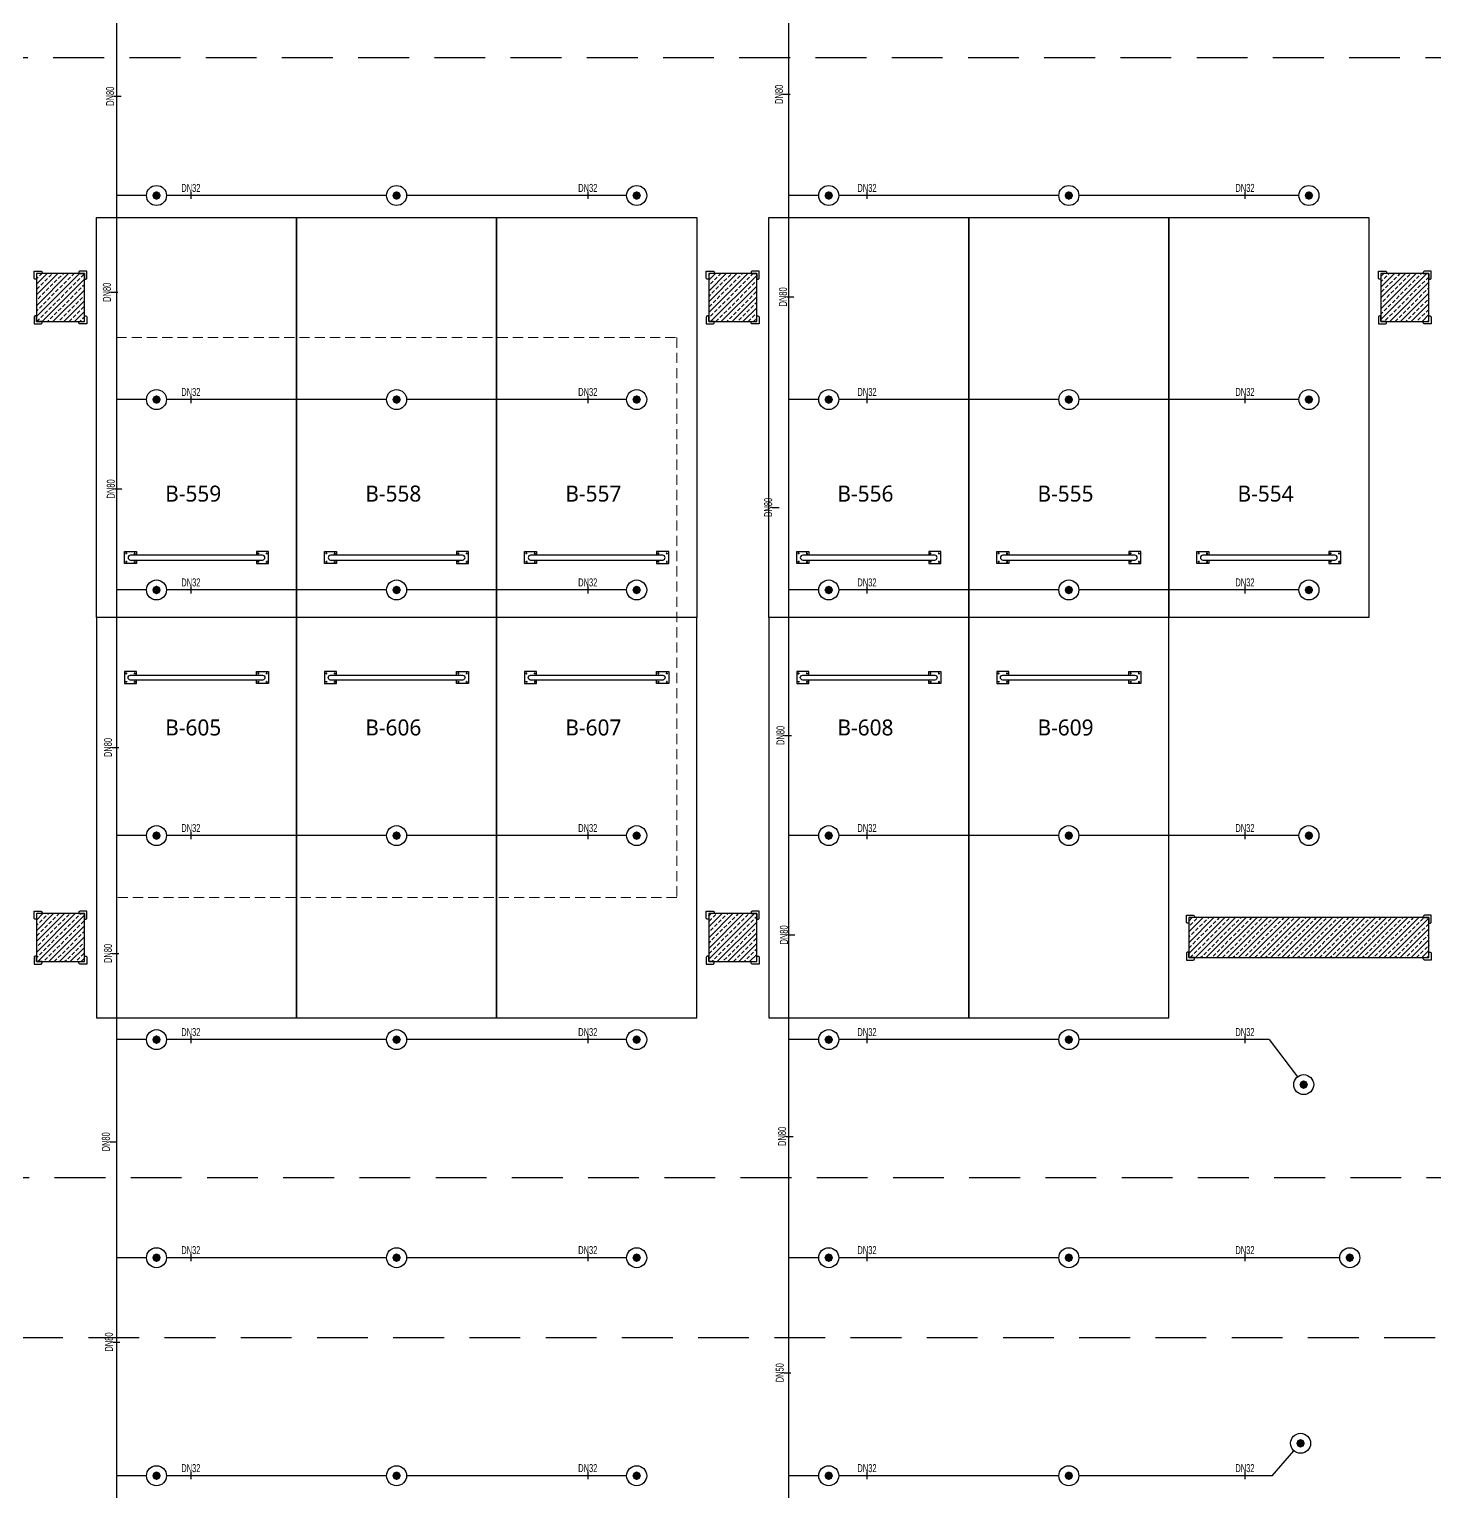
# Model space of a CAD drawing. Header units: millimetres. Extents: x -379292 to 1221486, y 92049 to 447512.
# Drawn here: x 377238 to 394800, y 137894 to 156172 of the extents above; entities that cross this region are included whole.
import ezdxf
from ezdxf.enums import TextEntityAlignment as Align
from ezdxf.lldxf.tags import DXFTag

# ---------------------------------------------------------------- set-up
doc = ezdxf.new("R2010")
doc.units = ezdxf.units.MM
doc.linetypes.add('HIDDEN', pattern=[9.525, 6.35, -3.175])
for name, color, linetype in [('-M-YNGN-BORUID', 7, 'Continuous'), ('-M-YNGN-BORUUZUN', 7, 'Continuous'), ('-M-YNGN-BORUYUK', 7, 'Continuous'), ('-M-YNGN-SPR-YUK', 7, 'Continuous'), ('-M-YNGN-ZON6-CAP-', 7, 'Continuous'), ('-M-YNGN-ZON6-SPR-', 7, 'Continuous'), ('05_HATCH CONCRETE', 141, 'Continuous'), ('05_SYMBOL', 2, 'Continuous'), ('202-A-Y-MahalAd', 141, 'Continuous')]:
    doc.layers.add(name, color=color, linetype=linetype)
doc.layers.add('-M-YNGN-SPR-CAPCIZGI', color=188, linetype='Continuous', plot=False)
doc.layers.add('-M-YNGN-ZON6', color=2, linetype='SP', lineweight=30)
doc.layers.add('06_FORMWORK HIDDEN', color=252, linetype='HIDDEN2', lineweight=0)
doc.styles.add('CIZGI', font='tahoma.ttf', dxfattribs={"width": 0.8, "oblique": 20})
doc.styles.add('HCAD', font='HCAD.SHX', dxfattribs={"width": 0.8, "height": 0.2})
doc.styles.add('PIPESIZE', font='hcad.shx', dxfattribs={"width": 0.8})
doc.styles.add('SPR-NOT', font='romans.shx')
doc.styles.get("Standard").update_dxf_attribs({"font": 'segoeuil.ttf'})
tags = doc.linetypes.add('HIDDEN2', pattern=[0.1875, 0.125, -0.0625]).pattern_tags.tags
tags[6:7] = [DXFTag(74, 4), DXFTag(75, 0), DXFTag(340, '0'), DXFTag(46, 0.0), DXFTag(50, 0.0), DXFTag(44, 0.0), DXFTag(45, 0.0)]
tags[4:5] = [DXFTag(74, 4), DXFTag(75, 0), DXFTag(340, '0'), DXFTag(46, 0.0), DXFTag(50, 0.0), DXFTag(44, 0.0), DXFTag(45, 0.0)]
doc.linetypes.add('SP', pattern='A,2,-0.1,["SP",CIZGI,S=0.14,R=0.2,X=0,Y=-0.07],-0.255', length=2.355)
pattern_1 = [(225, (905000, -3e-07), (67.351921, -67.351921), []), (225, (904932.65, -3e-07), (67.351921, -67.351921), [47.625, -23.8125])]

# ---------------------------------------------------------------- blocks, each defined once
blk = doc.blocks.new('202_Vida')
at = {"color": 0, "linetype": 'ByBlock', "ltscale": 0.2}
for points in [[(1, 0), (-1, 0)], [(0, 1), (0, -1)]]:
    blk.add_lwpolyline(points, dxfattribs=at)
at = {"color": 0, "linetype": 'ByBlock'}
for radius in [0.42, 0.23, 0.155]:
    blk.add_circle((0, 0), radius, dxfattribs=at)
blk = doc.blocks.new('202_Stoper')
at = {"color": 0, "linetype": 'ByBlock'}
for points in [[(-750, -30), (-750, -75), (-900, -75), (-900, 75), (-750, 75), (-750, 30)], [(750, -30), (750, -75), (900, -75), (900, 75), (750, 75), (750, 30)]]:
    blk.add_lwpolyline(points, dxfattribs=at)
blk.add_lwpolyline([(825, -30, 1), (825, 30), (-825, 30, 1), (-825, -30)], format="xyb", close=True, dxfattribs=at)
at = {"color": 0, "linetype": 'ByBlock', "yscale": 10, "zscale": 10, "rotation": 180}
for p, xscale in [((-877, 53), -10), ((-772, 53), 10), ((772, 53), -10), ((877, 53), 10)]:
    blk.add_blockref('202_Vida', p, dxfattribs=dict(at, xscale=xscale))
at = {"color": 0, "linetype": 'ByBlock', "yscale": 10, "zscale": 10}
for p, xscale in [((-877, -52), 10), ((-772, -52), -10), ((772, -52), 10), ((877, -52), -10)]:
    blk.add_blockref('202_Vida', p, dxfattribs=dict(at, xscale=xscale))
blk = doc.blocks.new('202_Mahalblok')
at = {"color": 0, "linetype": 'ByBlock', "flags": 128}
blk.add_lwpolyline([(0, 0), (0, 5000), (2500, 5000), (2500, 0)], close=True, dxfattribs=at)
at = {"color": 252}
blk.add_blockref('202_Stoper', (1250, 750), dxfattribs=at)
at = {"color": 0, "linetype": 'ByBlock', "ltscale": 25}
blk.add_attdef('MAHALNO', text='', height=200, dxfattribs=at).set_placement((1209, 1390), align=Align.BOTTOM_CENTER)
blk = doc.blocks.new('bariyer')
at = {"color": 8, "ltscale": 25}
blk.add_lwpolyline([(0, -70), (15, -70, 0.414214), (30, -55), (30, 30), (-55, 30, 0.414214), (-70, 15), (-70, 0), (0, 0)], format="xyb", close=True, dxfattribs=at)
blk = doc.blocks.new('OtoParkBodrumKatMimari')
at = {"layer": '05_HATCH CONCRETE'}
h = blk.add_hatch(dxfattribs=at)
h.set_pattern_fill('ANSI33', color=8, scale=15, angle=180, style=0)
h.set_pattern_definition(pattern_1)
h.paths.add_polyline_path([(96800, 52300), (96200, 52300), (96200, 51700), (96800, 51700)])
h = blk.add_hatch(dxfattribs=at)
h.set_pattern_fill('ANSI33', color=8, scale=15, angle=180, style=0)
h.set_pattern_definition(pattern_1)
h.paths.add_polyline_path([(105200, 52300), (104600, 52300), (104600, 51700), (105200, 51700)])
h = blk.add_hatch(dxfattribs=at)
h.set_pattern_fill('ANSI33', color=8, scale=15, angle=180, style=0)
h.set_pattern_definition(pattern_1)
h.paths.add_polyline_path([(113600, 52300), (113000, 52300), (113000, 51700), (113600, 51700)])
h = blk.add_hatch(dxfattribs=at)
h.set_pattern_fill('ANSI33', color=8, scale=15, angle=180, style=0)
h.set_pattern_definition(pattern_1)
h.paths.add_polyline_path([(96800, 44300), (96200, 44300), (96200, 43700), (96800, 43700)])
h = blk.add_hatch(dxfattribs=at)
h.set_pattern_fill('ANSI33', color=8, scale=15, angle=180, style=0)
h.set_pattern_definition(pattern_1)
h.paths.add_polyline_path([(105200, 44300), (104600, 44300), (104600, 43700), (105200, 43700)])
h = blk.add_hatch(dxfattribs=at)
h.set_pattern_fill('ANSI33', color=8, scale=15, angle=180, style=0)
h.set_pattern_definition(pattern_1)
h.paths.add_polyline_path([(113600, 44250), (110600, 44250), (110600, 43750), (113600, 43750)])
at = {"color": 5}
for points in [[(96800, 52300), (96200, 52300), (96200, 51700), (96800, 51700)], [(105200, 52300), (104600, 52300), (104600, 51700), (105200, 51700)], [(113600, 52300), (113000, 52300), (113000, 51700), (113600, 51700)], [(96800, 44300), (96200, 44300), (96200, 43700), (96800, 43700)], [(105200, 44300), (104600, 44300), (104600, 43700), (105200, 43700)], [(113600, 44250), (110600, 44250), (110600, 43750), (113600, 43750)]]:
    blk.add_lwpolyline(points, close=True, dxfattribs=at)
at = {"layer": '05_SYMBOL', "color": 252, "linetype": 'HIDDEN', "ltscale": 100}
blk.add_lwpolyline([(118969, 41000), (30876, 41000, -0.179563), (29572, 41484), (17953, 51484, -0.695543), (19258, 55000), (127791, 55000, -0.645796), (129290, 51677), (120469, 41677, -0.215217)], format="xyb", close=True, dxfattribs=at)
blk.add_lwpolyline([(48161, 25484, 0.179563), (49466, 25000), (104855, 25000, 0.215217), (106355, 25677), (115176, 35677, 0.645796), (113676, 39000), (37847, 39000, 0.695543), (36543, 35484), (48161, 25484)], format="xyb", dxfattribs=at)
at = {"layer": '06_FORMWORK HIDDEN', "linetype": 'HIDDEN', "ltscale": 20}
blk.add_lwpolyline([(97200, 51500), (104200, 51500), (104200, 44500), (97200, 44500)], close=True, dxfattribs=at)
at = {"layer": '05_SYMBOL', "color": 8, "xscale": -1}
for p in [(96200, 52300), (104600, 52300), (113000, 52300), (96200, 44300), (104600, 44300), (110600, 44250)]:
    blk.add_blockref('bariyer', p, dxfattribs=at)
at = {"layer": '05_SYMBOL', "color": 8}
for p in [(96800, 52300), (105200, 52300), (113600, 52300), (96800, 44300), (105200, 44300), (113600, 44250)]:
    blk.add_blockref('bariyer', p, dxfattribs=at)
at = {"layer": '05_SYMBOL', "color": 8, "rotation": 180}
for p in [(96200, 51700), (104600, 51700), (113000, 51700), (96200, 43700), (104600, 43700), (110600, 43750)]:
    blk.add_blockref('bariyer', p, dxfattribs=at)
at = {"layer": '05_SYMBOL', "color": 8, "xscale": -1, "rotation": 180}
for p in [(96800, 51700), (105200, 51700), (113600, 51700), (96800, 43700), (105200, 43700), (113600, 43750)]:
    blk.add_blockref('bariyer', p, dxfattribs=at)
at = {"layer": '202-A-Y-MahalAd', "color": 8, "ltscale": 25}
for p, values in [((96950, 48000), {'MAHALNO': 'B-559'}), ((99450, 48000), {'MAHALNO': 'B-558'}), ((101950, 48000), {'MAHALNO': 'B-557'}), ((105350, 48000), {'MAHALNO': 'B-556'}), ((107850, 48000), {'MAHALNO': 'B-555'}), ((110350, 48000), {'MAHALNO': 'B-554'})]:
    blk.add_blockref('202_Mahalblok', p, dxfattribs=at).add_auto_attribs(values)
ref = blk.add_blockref('202_Mahalblok', (96950, 48000), dxfattribs=dict(at, xscale=-1, rotation=180))
ref.add_attrib('MAHALNO', 'B-605', dxfattribs={"layer": '0', "color": 0, "linetype": 'ByBlock', "ltscale": 25, "height": 200}).set_placement((98159, 46467), align=Align.BOTTOM_CENTER)
ref = blk.add_blockref('202_Mahalblok', (99450, 48000), dxfattribs=dict(at, xscale=-1, rotation=180))
ref.add_attrib('MAHALNO', 'B-606', dxfattribs={"layer": '0', "color": 0, "linetype": 'ByBlock', "ltscale": 25, "height": 200}).set_placement((100659, 46467), align=Align.BOTTOM_CENTER)
ref = blk.add_blockref('202_Mahalblok', (101950, 48000), dxfattribs=dict(at, xscale=-1, rotation=180))
ref.add_attrib('MAHALNO', 'B-607', dxfattribs={"layer": '0', "color": 0, "linetype": 'ByBlock', "ltscale": 25, "height": 200}).set_placement((103159, 46467), align=Align.BOTTOM_CENTER)
ref = blk.add_blockref('202_Mahalblok', (105350, 48000), dxfattribs=dict(at, xscale=-1, rotation=180))
ref.add_attrib('MAHALNO', 'B-608', dxfattribs={"layer": '0', "color": 0, "linetype": 'ByBlock', "ltscale": 25, "height": 200}).set_placement((106559, 46467), align=Align.BOTTOM_CENTER)
ref = blk.add_blockref('202_Mahalblok', (107850, 48000), dxfattribs=dict(at, xscale=-1, rotation=180))
ref.add_attrib('MAHALNO', 'B-609', dxfattribs={"layer": '0', "color": 0, "linetype": 'ByBlock', "ltscale": 25, "height": 200}).set_placement((109059, 46467), align=Align.BOTTOM_CENTER)
blk = doc.blocks.new('SPRKL100')
at = {"layer": '-M-YNGN-SPR-CAPCIZGI'}
blk.add_line((0, 0.43), (0, -0.43), dxfattribs=at)
at = {"layer": '-M-YNGN-BORUID', "color": 0, "style": 'HCAD', "width": 0.8, "flags": 1}
blk.add_attdef('DIC', text='', height=0.4, dxfattribs=at).set_placement((0, -1.69), align=Align.CENTER)
at = {"layer": '-M-YNGN-BORUUZUN', "color": 0, "style": 'HCAD', "width": 0.7}
blk.add_attdef('BOY', text='', height=0.8, dxfattribs=at).set_placement((0, -1.08), align=Align.CENTER)
at = {"layer": '-M-YNGN-BORUYUK', "color": 6, "style": 'PIPESIZE', "width": 0.8}
blk.add_attdef('YUK', text='', height=0.5, dxfattribs=at).set_placement((0, 1.87), align=Align.CENTER)
at = {"color": 0, "style": 'PIPESIZE', "width": 0.7}
blk.add_attdef('CAP', text='', height=1, dxfattribs=at).set_placement((0, 0.45), align=Align.CENTER)
blk = doc.blocks.new('SP-C-UP-12')
at = {"ltscale": 10}
blk.add_line((0, 0), (0, 0), dxfattribs=at)
at = {"color": 1, "linetype": 'Continuous'}
blk.add_circle((0, 0), 12.5, dxfattribs=at)
at = {"ltscale": 10}
for points in [[(-5.4, 0), (-3.8, 3.8), (-3.8, -3.8), (0, 5.4)], [(-3.8, -3.8), (0, 5.4), (0, -5.4), (3.8, 3.8)], [(0, -5.4), (3.8, 3.8), (3.8, -3.8), (5.4, 0)]]:
    blk.add_solid(points, dxfattribs=at)
at = {"layer": '-M-YNGN-SPR-YUK', "style": 'SPR-NOT', "width": 0.5, "flags": 9}
for tag, p in [('YUK', (0, 17.8)), ('CAP', (0, 14.4)), ('TIP', (0.2, 10.8))]:
    blk.add_attdef(tag, text='', height=2.5, dxfattribs=at).set_placement(p, align=Align.MIDDLE_CENTER)
blk = doc.blocks.new('A$C69E8D8A3')
at = {"layer": '-M-YNGN-ZON6', "ltscale": 500}
for p, q in [((634, 6524.4), (634, 1991.9)), ((1474, 3064.4), (1474, 6524.4)), ((671.5, 5191.9), (634, 5191.9)), ((971.5, 5191.9), (696.5, 5191.9)), ((1271.5, 5191.9), (996.5, 5191.9)), ((1511.5, 5191.9), (1474, 5191.9)), ((1811.5, 5191.9), (1536.5, 5191.9)), ((2111.5, 5191.9), (1836.5, 5191.9)), ((671.5, 4936.9), (634, 4936.9)), ((971.5, 4936.9), (696.5, 4936.9)), ((1271.5, 4936.9), (996.5, 4936.9)), ((1511.5, 4936.9), (1474, 4936.9)), ((1811.5, 4936.9), (1536.5, 4936.9)), ((2111.5, 4936.9), (1836.5, 4936.9)), ((671.5, 4698.9), (634, 4698.9)), ((971.5, 4698.9), (696.5, 4698.9)), ((1271.5, 4698.9), (996.5, 4698.9)), ((1511.5, 4698.9), (1474, 4698.9)), ((1811.5, 4698.9), (1536.5, 4698.9)), ((2111.5, 4698.9), (1836.5, 4698.9)), ((671.5, 4391.9), (634, 4391.9)), ((971.5, 4391.9), (696.5, 4391.9)), ((1271.5, 4391.9), (996.5, 4391.9)), ((1511.5, 4391.9), (1474, 4391.9)), ((1811.5, 4391.9), (1536.5, 4391.9)), ((2111.5, 4391.9), (1836.5, 4391.9)), ((671.5, 4136.9), (634, 4136.9)), ((971.5, 4136.9), (696.5, 4136.9)), ((1271.5, 4136.9), (996.5, 4136.9)), ((1511.5, 4136.9), (1474, 4136.9)), ((1811.5, 4136.9), (1536.5, 4136.9)), ((2074.2, 4136.9), (1836.5, 4136.9)), ((2074.2, 4136.9), (2109.9, 4090.6)), ((671.5, 3864.4), (634, 3864.4)), ((971.5, 3864.4), (696.5, 3864.4)), ((1271.5, 3864.4), (996.5, 3864.4)), ((1511.5, 3864.4), (1474, 3864.4)), ((1811.5, 3864.4), (1536.5, 3864.4)), ((2162.6, 3864.4), (1836.5, 3864.4)), ((2078, 3591.9), (2105.3, 3623)), ((671.5, 3591.9), (634, 3591.9)), ((971.5, 3591.9), (696.5, 3591.9)), ((1271.5, 3591.9), (996.5, 3591.9)), ((1511.5, 3591.9), (1474, 3591.9)), ((1811.5, 3591.9), (1536.5, 3591.9)), ((2078, 3591.9), (1836.5, 3591.9))]:
    blk.add_line(p, q, dxfattribs=at)
at = {"layer": '-M-YNGN-ZON6-CAP-'}
ref = blk.add_blockref('SPRKL100', (635.5, 5316), dxfattribs=dict(at, xscale=10.00000000000001, yscale=10.00000000000001, zscale=10.00000000000001, rotation=90))
ref.add_attrib('CAP', 'DN80', dxfattribs={"layer": '0', "color": 0, "height": 10, "rotation": 90, "style": 'PIPESIZE', "width": 0.7}).set_placement((631, 5316), align=Align.CENTER)
ref = blk.add_blockref('SPRKL100', (1471.4, 5318.4), dxfattribs=dict(at, xscale=10.00000000000001, yscale=10.00000000000001, zscale=10.00000000000001, rotation=90))
ref.add_attrib('CAP', 'DN80', dxfattribs={"layer": '0', "color": 0, "height": 10, "rotation": 90, "style": 'PIPESIZE', "width": 0.7}).set_placement((1466.9, 5318.4), align=Align.CENTER)
ref = blk.add_blockref('SPRKL100', (726.9, 5191.9), dxfattribs=dict(at, xscale=10, yscale=10, zscale=10))
ref.add_attrib('CAP', 'DN32', dxfattribs={"layer": '0', "color": 0, "height": 10, "style": 'PIPESIZE', "width": 0.7}).set_placement((726.9, 5196.4), align=Align.CENTER)
ref = blk.add_blockref('SPRKL100', (1222.9, 5191.9), dxfattribs=dict(at, xscale=10, yscale=10, zscale=10))
ref.add_attrib('CAP', 'DN32', dxfattribs={"layer": '0', "color": 0, "height": 10, "style": 'PIPESIZE', "width": 0.7}).set_placement((1222.9, 5196.4), align=Align.CENTER)
ref = blk.add_blockref('SPRKL100', (1571.8, 5191.9), dxfattribs=dict(at, xscale=10, yscale=10, zscale=10))
ref.add_attrib('CAP', 'DN32', dxfattribs={"layer": '0', "color": 0, "height": 10, "style": 'PIPESIZE', "width": 0.7}).set_placement((1571.8, 5196.4), align=Align.CENTER)
ref = blk.add_blockref('SPRKL100', (2044.1, 5191.9), dxfattribs=dict(at, xscale=10, yscale=10, zscale=10))
ref.add_attrib('CAP', 'DN32', dxfattribs={"layer": '0', "color": 0, "height": 10, "style": 'PIPESIZE', "width": 0.7}).set_placement((2044.1, 5196.4), align=Align.CENTER)
ref = blk.add_blockref('SPRKL100', (631.5, 5071), dxfattribs=dict(at, xscale=10.00000000000001, yscale=10.00000000000001, zscale=10.00000000000001, rotation=90))
ref.add_attrib('CAP', 'DN80', dxfattribs={"layer": '0', "color": 0, "height": 10, "rotation": 90, "style": 'PIPESIZE', "width": 0.7}).set_placement((627, 5071), align=Align.CENTER)
ref = blk.add_blockref('SPRKL100', (1476.3, 5065.2), dxfattribs=dict(at, xscale=10.00000000000001, yscale=10.00000000000001, zscale=10.00000000000001, rotation=90))
ref.add_attrib('CAP', 'DN80', dxfattribs={"layer": '0', "color": 0, "height": 10, "rotation": 90, "style": 'PIPESIZE', "width": 0.7}).set_placement((1471.8, 5065.2), align=Align.CENTER)
ref = blk.add_blockref('SPRKL100', (726.9, 4936.9), dxfattribs=dict(at, xscale=10, yscale=10, zscale=10))
ref.add_attrib('CAP', 'DN32', dxfattribs={"layer": '0', "color": 0, "height": 10, "style": 'PIPESIZE', "width": 0.7}).set_placement((726.9, 4941.4), align=Align.CENTER)
ref = blk.add_blockref('SPRKL100', (1222.9, 4936.9), dxfattribs=dict(at, xscale=10, yscale=10, zscale=10))
ref.add_attrib('CAP', 'DN32', dxfattribs={"layer": '0', "color": 0, "height": 10, "style": 'PIPESIZE', "width": 0.7}).set_placement((1222.9, 4941.4), align=Align.CENTER)
ref = blk.add_blockref('SPRKL100', (1571.8, 4936.9), dxfattribs=dict(at, xscale=10, yscale=10, zscale=10))
ref.add_attrib('CAP', 'DN32', dxfattribs={"layer": '0', "color": 0, "height": 10, "style": 'PIPESIZE', "width": 0.7}).set_placement((1571.8, 4941.4), align=Align.CENTER)
ref = blk.add_blockref('SPRKL100', (2044.1, 4936.9), dxfattribs=dict(at, xscale=10, yscale=10, zscale=10))
ref.add_attrib('CAP', 'DN32', dxfattribs={"layer": '0', "color": 0, "height": 10, "style": 'PIPESIZE', "width": 0.7}).set_placement((2044.1, 4941.4), align=Align.CENTER)
ref = blk.add_blockref('SPRKL100', (636.4, 4825.2), dxfattribs=dict(at, xscale=10.00000000000001, yscale=10.00000000000001, zscale=10.00000000000001, rotation=90))
ref.add_attrib('CAP', 'DN80', dxfattribs={"layer": '0', "color": 0, "height": 10, "rotation": 90, "style": 'PIPESIZE', "width": 0.7}).set_placement((631.9, 4825.2), align=Align.CENTER)
ref = blk.add_blockref('SPRKL100', (1457.8, 4802.1), dxfattribs=dict(at, xscale=10.00000000000001, yscale=10.00000000000001, zscale=10.00000000000001, rotation=90))
ref.add_attrib('CAP', 'DN80', dxfattribs={"layer": '0', "color": 0, "height": 10, "rotation": 90, "style": 'PIPESIZE', "width": 0.7}).set_placement((1453.3, 4802.1), align=Align.CENTER)
ref = blk.add_blockref('SPRKL100', (726.9, 4698.9), dxfattribs=dict(at, xscale=10, yscale=10, zscale=10))
ref.add_attrib('CAP', 'DN32', dxfattribs={"layer": '0', "color": 0, "height": 10, "style": 'PIPESIZE', "width": 0.7}).set_placement((726.9, 4703.4), align=Align.CENTER)
ref = blk.add_blockref('SPRKL100', (1222.9, 4698.9), dxfattribs=dict(at, xscale=10, yscale=10, zscale=10))
ref.add_attrib('CAP', 'DN32', dxfattribs={"layer": '0', "color": 0, "height": 10, "style": 'PIPESIZE', "width": 0.7}).set_placement((1222.9, 4703.4), align=Align.CENTER)
ref = blk.add_blockref('SPRKL100', (1571.8, 4698.9), dxfattribs=dict(at, xscale=10, yscale=10, zscale=10))
ref.add_attrib('CAP', 'DN32', dxfattribs={"layer": '0', "color": 0, "height": 10, "style": 'PIPESIZE', "width": 0.7}).set_placement((1571.8, 4703.4), align=Align.CENTER)
ref = blk.add_blockref('SPRKL100', (2044.1, 4698.9), dxfattribs=dict(at, xscale=10, yscale=10, zscale=10))
ref.add_attrib('CAP', 'DN32', dxfattribs={"layer": '0', "color": 0, "height": 10, "style": 'PIPESIZE', "width": 0.7}).set_placement((2044.1, 4703.4), align=Align.CENTER)
ref = blk.add_blockref('SPRKL100', (1473.2, 4517.1), dxfattribs=dict(at, xscale=10.00000000000001, yscale=10.00000000000001, zscale=10.00000000000001, rotation=90))
ref.add_attrib('CAP', 'DN80', dxfattribs={"layer": '0', "color": 0, "height": 10, "rotation": 90, "style": 'PIPESIZE', "width": 0.7}).set_placement((1468.7, 4517.1), align=Align.CENTER)
ref = blk.add_blockref('SPRKL100', (632.8, 4502), dxfattribs=dict(at, xscale=10.00000000000001, yscale=10.00000000000001, zscale=10.00000000000001, rotation=90))
ref.add_attrib('CAP', 'DN80', dxfattribs={"layer": '0', "color": 0, "height": 10, "rotation": 90, "style": 'PIPESIZE', "width": 0.7}).set_placement((628.3, 4502), align=Align.CENTER)
ref = blk.add_blockref('SPRKL100', (726.9, 4391.9), dxfattribs=dict(at, xscale=10, yscale=10, zscale=10))
ref.add_attrib('CAP', 'DN32', dxfattribs={"layer": '0', "color": 0, "height": 10, "style": 'PIPESIZE', "width": 0.7}).set_placement((726.9, 4396.4), align=Align.CENTER)
ref = blk.add_blockref('SPRKL100', (1222.9, 4391.9), dxfattribs=dict(at, xscale=10, yscale=10, zscale=10))
ref.add_attrib('CAP', 'DN32', dxfattribs={"layer": '0', "color": 0, "height": 10, "style": 'PIPESIZE', "width": 0.7}).set_placement((1222.9, 4396.4), align=Align.CENTER)
ref = blk.add_blockref('SPRKL100', (1571.8, 4391.9), dxfattribs=dict(at, xscale=10, yscale=10, zscale=10))
ref.add_attrib('CAP', 'DN32', dxfattribs={"layer": '0', "color": 0, "height": 10, "style": 'PIPESIZE', "width": 0.7}).set_placement((1571.8, 4396.4), align=Align.CENTER)
ref = blk.add_blockref('SPRKL100', (2044.1, 4391.9), dxfattribs=dict(at, xscale=10, yscale=10, zscale=10))
ref.add_attrib('CAP', 'DN32', dxfattribs={"layer": '0', "color": 0, "height": 10, "style": 'PIPESIZE', "width": 0.7}).set_placement((2044.1, 4396.4), align=Align.CENTER)
ref = blk.add_blockref('SPRKL100', (1477.5, 4267.8), dxfattribs=dict(at, xscale=10.00000000000001, yscale=10.00000000000001, zscale=10.00000000000001, rotation=90))
ref.add_attrib('CAP', 'DN80', dxfattribs={"layer": '0', "color": 0, "height": 10, "rotation": 90, "style": 'PIPESIZE', "width": 0.7}).set_placement((1473, 4267.8), align=Align.CENTER)
ref = blk.add_blockref('SPRKL100', (632.8, 4244.6), dxfattribs=dict(at, xscale=10.00000000000001, yscale=10.00000000000001, zscale=10.00000000000001, rotation=90))
ref.add_attrib('CAP', 'DN80', dxfattribs={"layer": '0', "color": 0, "height": 10, "rotation": 90, "style": 'PIPESIZE', "width": 0.7}).set_placement((628.3, 4244.6), align=Align.CENTER)
ref = blk.add_blockref('SPRKL100', (726.9, 4136.9), dxfattribs=dict(at, xscale=10, yscale=10, zscale=10))
ref.add_attrib('CAP', 'DN32', dxfattribs={"layer": '0', "color": 0, "height": 10, "style": 'PIPESIZE', "width": 0.7}).set_placement((726.9, 4141.4), align=Align.CENTER)
ref = blk.add_blockref('SPRKL100', (1222.9, 4136.9), dxfattribs=dict(at, xscale=10, yscale=10, zscale=10))
ref.add_attrib('CAP', 'DN32', dxfattribs={"layer": '0', "color": 0, "height": 10, "style": 'PIPESIZE', "width": 0.7}).set_placement((1222.9, 4141.4), align=Align.CENTER)
ref = blk.add_blockref('SPRKL100', (1571.8, 4136.9), dxfattribs=dict(at, xscale=10, yscale=10, zscale=10))
ref.add_attrib('CAP', 'DN32', dxfattribs={"layer": '0', "color": 0, "height": 10, "style": 'PIPESIZE', "width": 0.7}).set_placement((1571.8, 4141.4), align=Align.CENTER)
ref = blk.add_blockref('SPRKL100', (2044.1, 4136.9), dxfattribs=dict(at, xscale=10, yscale=10, zscale=10))
ref.add_attrib('CAP', 'DN32', dxfattribs={"layer": '0', "color": 0, "height": 10, "style": 'PIPESIZE', "width": 0.7}).set_placement((2044.1, 4141.4), align=Align.CENTER)
ref = blk.add_blockref('SPRKL100', (1475.2, 4016), dxfattribs=dict(at, xscale=10.00000000000001, yscale=10.00000000000001, zscale=10.00000000000001, rotation=90))
ref.add_attrib('CAP', 'DN80', dxfattribs={"layer": '0', "color": 0, "height": 10, "rotation": 90, "style": 'PIPESIZE', "width": 0.7}).set_placement((1470.7, 4016), align=Align.CENTER)
ref = blk.add_blockref('SPRKL100', (630.2, 4009.2), dxfattribs=dict(at, xscale=10.00000000000001, yscale=10.00000000000001, zscale=10.00000000000001, rotation=90))
ref.add_attrib('CAP', 'DN80', dxfattribs={"layer": '0', "color": 0, "height": 10, "rotation": 90, "style": 'PIPESIZE', "width": 0.7}).set_placement((625.7, 4009.2), align=Align.CENTER)
ref = blk.add_blockref('SPRKL100', (726.9, 3864.4), dxfattribs=dict(at, xscale=10, yscale=10, zscale=10))
ref.add_attrib('CAP', 'DN32', dxfattribs={"layer": '0', "color": 0, "height": 10, "style": 'PIPESIZE', "width": 0.7}).set_placement((726.9, 3868.9), align=Align.CENTER)
ref = blk.add_blockref('SPRKL100', (1222.9, 3864.4), dxfattribs=dict(at, xscale=10, yscale=10, zscale=10))
ref.add_attrib('CAP', 'DN32', dxfattribs={"layer": '0', "color": 0, "height": 10, "style": 'PIPESIZE', "width": 0.7}).set_placement((1222.9, 3868.9), align=Align.CENTER)
ref = blk.add_blockref('SPRKL100', (1571.8, 3864.4), dxfattribs=dict(at, xscale=10, yscale=10, zscale=10))
ref.add_attrib('CAP', 'DN32', dxfattribs={"layer": '0', "color": 0, "height": 10, "style": 'PIPESIZE', "width": 0.7}).set_placement((1571.8, 3868.9), align=Align.CENTER)
ref = blk.add_blockref('SPRKL100', (2044.1, 3864.4), dxfattribs=dict(at, xscale=10, yscale=10, zscale=10))
ref.add_attrib('CAP', 'DN32', dxfattribs={"layer": '0', "color": 0, "height": 10, "style": 'PIPESIZE', "width": 0.7}).set_placement((2044.1, 3868.9), align=Align.CENTER)
ref = blk.add_blockref('SPRKL100', (634, 3759), dxfattribs=dict(at, xscale=10.00000000000001, yscale=10.00000000000001, zscale=10.00000000000001, rotation=90))
ref.add_attrib('CAP', 'DN80', dxfattribs={"layer": '0', "color": 0, "height": 10, "rotation": 90, "style": 'PIPESIZE', "width": 0.7}).set_placement((629.5, 3759), align=Align.CENTER)
ref = blk.add_blockref('SPRKL100', (1472.3, 3720.6), dxfattribs=dict(at, xscale=10.00000000000001, yscale=10.00000000000001, zscale=10.00000000000001, rotation=90))
ref.add_attrib('CAP', 'DN50', dxfattribs={"layer": '0', "color": 0, "height": 10, "rotation": 90, "style": 'PIPESIZE', "width": 0.7}).set_placement((1467.8, 3720.6), align=Align.CENTER)
ref = blk.add_blockref('SPRKL100', (726.9, 3591.9), dxfattribs=dict(at, xscale=10, yscale=10, zscale=10))
ref.add_attrib('CAP', 'DN32', dxfattribs={"layer": '0', "color": 0, "height": 10, "style": 'PIPESIZE', "width": 0.7}).set_placement((726.9, 3596.4), align=Align.CENTER)
ref = blk.add_blockref('SPRKL100', (1222.9, 3591.9), dxfattribs=dict(at, xscale=10, yscale=10, zscale=10))
ref.add_attrib('CAP', 'DN32', dxfattribs={"layer": '0', "color": 0, "height": 10, "style": 'PIPESIZE', "width": 0.7}).set_placement((1222.9, 3596.4), align=Align.CENTER)
ref = blk.add_blockref('SPRKL100', (1571.8, 3591.9), dxfattribs=dict(at, xscale=10, yscale=10, zscale=10))
ref.add_attrib('CAP', 'DN32', dxfattribs={"layer": '0', "color": 0, "height": 10, "style": 'PIPESIZE', "width": 0.7}).set_placement((1571.8, 3596.4), align=Align.CENTER)
ref = blk.add_blockref('SPRKL100', (2044.1, 3591.9), dxfattribs=dict(at, xscale=10, yscale=10, zscale=10))
ref.add_attrib('CAP', 'DN32', dxfattribs={"layer": '0', "color": 0, "height": 10, "style": 'PIPESIZE', "width": 0.7}).set_placement((2044.1, 3596.4), align=Align.CENTER)
at = {"layer": '-M-YNGN-ZON6-SPR-', "rotation": 180}
for p in [(684, 5191.9), (984, 5191.9), (1284, 5191.9), (1524, 5191.9), (1824, 5191.9), (2124, 5191.9), (684, 4936.9), (984, 4936.9), (1284, 4936.9), (1524, 4936.9), (1824, 4936.9), (2124, 4936.9), (684, 4698.9), (984, 4698.9), (1284, 4698.9), (1524, 4698.9), (1824, 4698.9), (2124, 4698.9), (684, 4391.9), (984, 4391.9), (1284, 4391.9), (1524, 4391.9), (1824, 4391.9), (2124, 4391.9), (684, 4136.9), (984, 4136.9), (1284, 4136.9), (1524, 4136.9), (1824, 4136.9), (2117.5, 4080.7), (684, 3864.4), (984, 3864.4), (1284, 3864.4), (1524, 3864.4), (1824, 3864.4), (2175.1, 3864.4), (2113.6, 3632.4), (684, 3591.9), (984, 3591.9), (1284, 3591.9), (1524, 3591.9), (1824, 3591.9)]:
    blk.add_blockref('SP-C-UP-12', p, dxfattribs=at)

msp = doc.modelspace()

# ---------------------------------------------------------------- block references
at = {"color": 8}
msp.add_blockref('OtoParkBodrumKatMimari', (281127.6, 100818.8), dxfattribs=at)

# ---------------------------------------------------------------- next in the draw order: block references
at = {"layer": '-M-YNGN-ZON6', "ltscale": 25, "xscale": 10, "yscale": 10, "zscale": 10}
msp.add_blockref('A$C69E8D8A3', (371987.7, 102175), dxfattribs=at)

doc.saveas('drawing.dxf')
